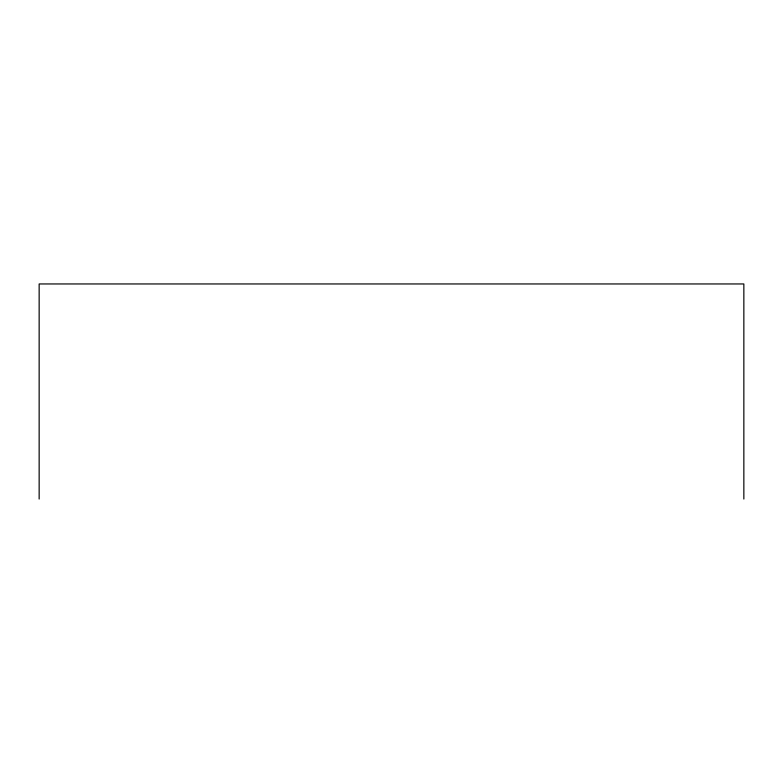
<?xml version="1.0" encoding="UTF-8"?>
<svg xmlns="http://www.w3.org/2000/svg" width="783" height="783" viewBox="0 0 783 783"><rect width="100%" height="100%" fill="white"/><g stroke="black" fill="none" stroke-linecap="round" stroke-linejoin="round"><path stroke-width="1.17" d="M743.85 499.045L743.85 283.955L39.15 283.955L39.15 499.045"/></g></svg>
